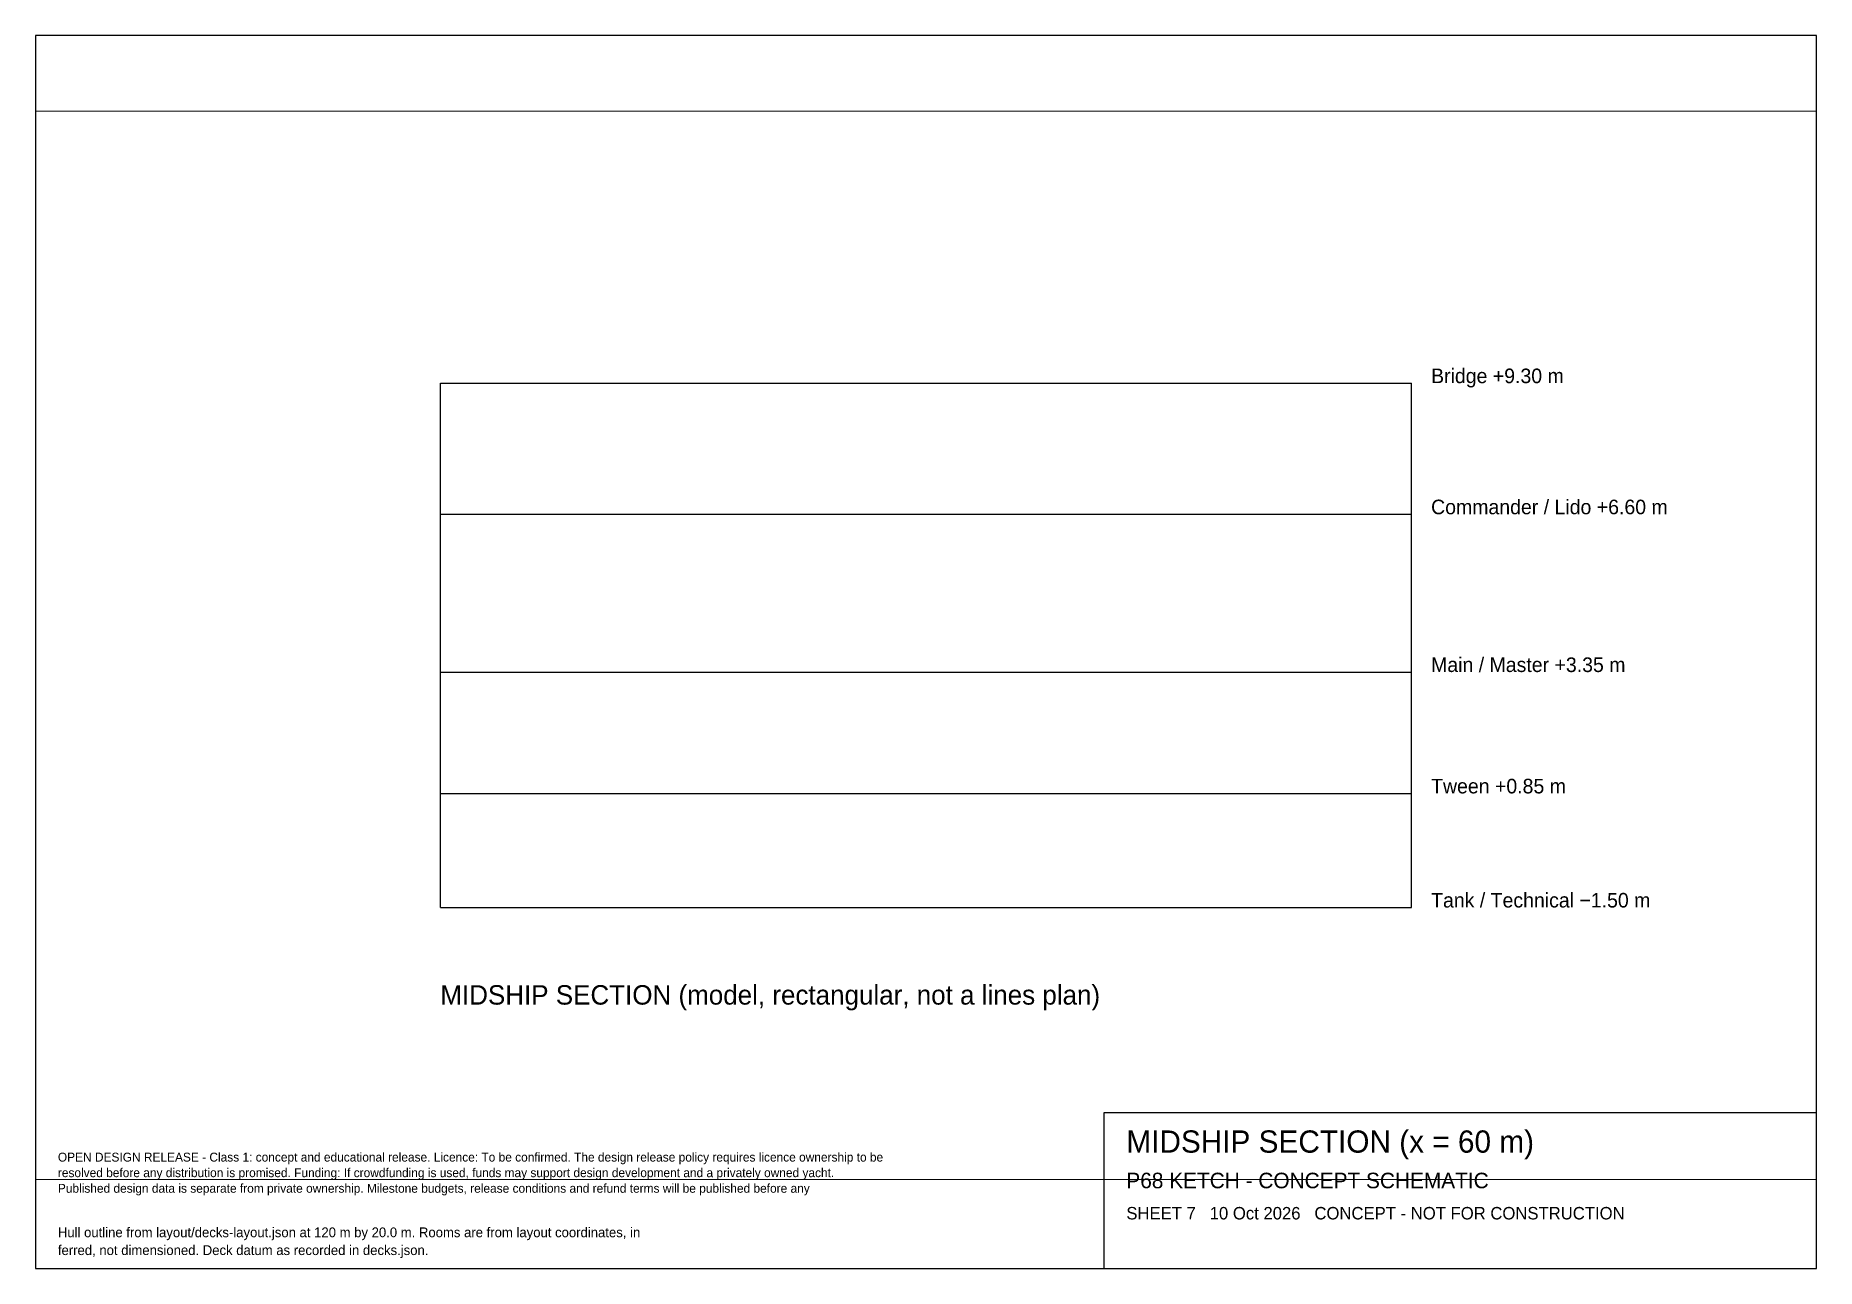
# Paper-space layout 'Layout1' of a CAD drawing. Header units: millimetres. Extents: x 10 to 410, y 10 to 287.
# The model-space entities are those that its viewports show. They can reach past a viewport. Long polylines and large blocks are cut down to what shows.
import ezdxf

# ---------------------------------------------------------------- set-up
doc = ezdxf.new("R2010")
doc.units = ezdxf.units.MM
for name, color, linetype in [('DECK', 4, 'Continuous'), ('FRAME', 7, 'Continuous'), ('HULL_MODEL', 8, 'Continuous'), ('TEXT', 7, 'Continuous')]:
    doc.layers.add(name, color=color, linetype=linetype)

msp = doc.modelspace()

# ---------------------------------------------------------------- linework, layer by layer
at = {"layer": 'DECK'}
for p, q in [((-10000, 10800), (10000, 10800)), ((-10000, 8100), (10000, 8100)), ((-10000, 4850), (10000, 4850)), ((-10000, 2350), (10000, 2350)), ((-10000, 0), (10000, 0))]:
    msp.add_line(p, q, dxfattribs=at)
at = {"layer": 'HULL_MODEL'}
for points in [[(-10000, 0), (-10000, 10800)], [(10000, 0), (10000, 10800)]]:
    msp.add_lwpolyline(points, dxfattribs=at)

# ---------------------------------------------------------------- texts
at = {"layer": 'TEXT'}
for s, height, p in [('Bridge +9.30 m', 300, (10400, 10800)), ('Commander / Lido +6.60 m', 300, (10400, 8100)), ('Main / Master +3.35 m', 300, (10400, 4850)), ('Tween +0.85 m', 300, (10400, 2350)), ('Tank / Technical −1.50 m', 300, (10400, 0)), ('MIDSHIP SECTION (model, rectangular, not a lines plan)', 400, (-10000, -2000))]:
    msp.add_text(s, height=height, dxfattribs=at).set_placement(p)

psp = doc.layouts.get("Layout1")

# ---------------------------------------------------------------- linework, layer by layer
at = {"layer": 'FRAME'}
for points in [[(10, 10), (410, 10), (410, 287), (10, 287), (10, 10)], [(250, 10), (250, 45), (410, 45)]]:
    psp.add_lwpolyline(points, dxfattribs=at)

# ---------------------------------------------------------------- texts
at = {"layer": 'TEXT'}
for s, height, p in [('MIDSHIP SECTION (x = 60 m)', 5, (255, 36)), ('OPEN DESIGN RELEASE - Class 1: concept and educational release. Licence: To be confirmed. The design release policy requires licence ownership to be', 2, (15, 34)), ('resolved before any distribution is promised. Funding: If crowdfunding is used, funds may support design development and a privately owned yacht.', 2, (15, 30.5)), ('Published design data is separate from private ownership. Milestone budgets, release conditions and refund terms will be published before any', 2, (15, 27)), ('P68 KETCH - CONCEPT SCHEMATIC', 3.5, (255, 28)), ('SHEET 7   10 Oct 2026   CONCEPT - NOT FOR CONSTRUCTION', 2.8, (255, 21)), ('Hull outline from layout/decks-layout.json at 120 m by 20.0 m. Rooms are from layout coordinates, in', 2.2, (15, 17)), ('ferred, not dimensioned. Deck datum as recorded in decks.json.', 2.2, (15, 13))]:
    psp.add_text(s, height=height, dxfattribs=at).set_placement(p)

# ---------------------------------------------------------------- viewports
at = {"layer": 'VIEWPORTS'}
psp.add_viewport(center=(210, 150), size=(400, 240), view_center_point=(0, 5400), view_height=22000, dxfattribs=at)

doc.saveas('drawing.dxf')
